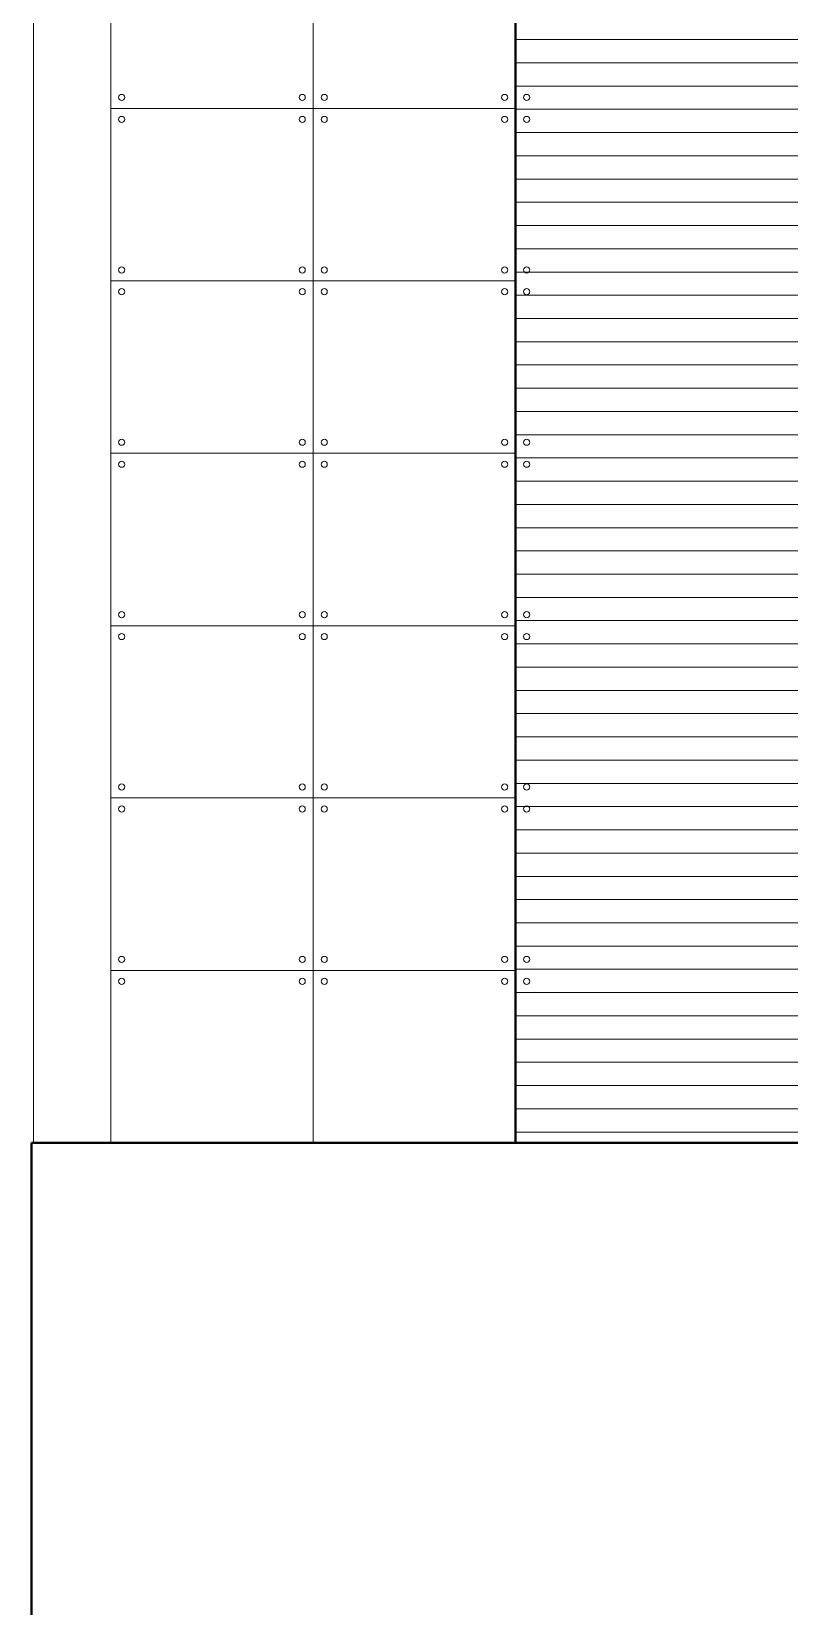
# Model space of a CAD drawing. Header units: millimetres. Extents: x 1564 to 2013, y 216 to 285.
# Drawn here: x 1585.03 to 1589.93, y 227.46 to 237.62 of the extents above; entities that cross this region are included whole.
import ezdxf

# ---------------------------------------------------------------- set-up
doc = ezdxf.new("R2010")
doc.units = ezdxf.units.MM
doc.header["$LTSCALE"] = 10
for name, color, linetype, lineweight in [('CINZA', 252, 'Continuous', 13), ('cinza 03', 252, 'Continuous', 13), ('pn 02', 16, 'Continuous', 20), ('pn 04', 130, 'Continuous', 40), ('PN 05', 50, 'Continuous', 40)]:
    doc.layers.add(name, color=color, linetype=linetype, lineweight=lineweight)

msp = doc.modelspace()

# ---------------------------------------------------------------- hatches: boundary and pattern name
at = {"layer": 'cinza 03'}
h = msp.add_hatch(dxfattribs=at)
h.set_pattern_fill('_USER', color=256, scale=0.15, style=0, pattern_type=0)
h.set_pattern_definition([(0, (963.22674, 189.11928), (0, 0.15), [])])
h.paths.add_polyline_path([(1607.171, 238.3), (1602.171, 238.3), (1602.171, 232), (1599.171, 232), (1599.171, 230.45), (1607.171, 230.45)])
h.paths.add_polyline_path([(1610.171, 272.95), (1607.171, 272.95), (1607.171, 257.2), (1608.171, 257.2), (1608.171, 250.9), (1607.171, 250.9), (1607.171, 244.6), (1608.171, 244.6), (1608.171, 238.3), (1607.171, 238.3), (1607.171, 230.45), (1610.171, 230.45)])
h.paths.add_polyline_path([(1596.171, 238.3), (1591.171, 238.3), (1591.171, 230.45), (1599.171, 230.45), (1599.171, 232), (1596.171, 232)])
h.paths.add_polyline_path([(1591.171, 238.3), (1590.171, 238.3), (1590.171, 244.6), (1591.171, 244.6), (1591.171, 250.9), (1590.171, 250.9), (1590.171, 257.2), (1591.171, 257.2), (1591.171, 263.5), (1590.171, 263.5), (1590.171, 269.8), (1591.171, 269.8), (1591.171, 272.95), (1588.16, 272.95), (1588.16, 230.45), (1591.171, 230.45)])
h.paths.add_polyline_path([(1595.996, 250.9), (1591.171, 250.9), (1591.171, 244.6), (1595.996, 244.6)])
h.paths.add_polyline_path([(1596.171, 263.5), (1591.171, 263.5), (1591.171, 257.2), (1596.171, 257.2)])
h.paths.add_polyline_path([(1599.171, 257.2), (1596.171, 257.2), (1596.171, 250.9), (1599.171, 250.9)])
h.paths.add_polyline_path([(1607.171, 250.9), (1602.171, 250.9), (1602.171, 244.6), (1607.171, 244.6)])
h.paths.add_polyline_path([(1607.171, 272.95), (1602.171, 272.95), (1602.171, 269.8), (1599.171, 269.8), (1599.171, 263.5), (1602.171, 263.5), (1602.171, 257.2), (1607.171, 257.2)])
h.paths.add_polyline_path([(1599.171, 269.8), (1596.171, 269.8), (1596.171, 263.5), (1599.171, 263.5)])
h.paths.add_polyline_path([(1596.171, 272.95), (1591.171, 272.95), (1591.171, 269.8), (1596.171, 269.8)])
h.paths.add_polyline_path([(1602.171, 257.2), (1599.171, 257.2), (1599.171, 250.9), (1602.171, 250.9)])

# ---------------------------------------------------------------- linework, layer by layer
at = {"layer": 'CINZA'}
for p, q in [((1586.853, 253.4), (1586.853, 230.45)), ((1585.546, 237.125), (1588.16, 237.125)), ((1585.546, 236.013), (1588.16, 236.013)), ((1585.546, 234.9), (1588.16, 234.9)), ((1585.546, 233.787), (1588.16, 233.787)), ((1585.546, 232.675), (1588.16, 232.675)), ((1585.546, 231.562), (1588.16, 231.562))]:
    msp.add_line(p, q, dxfattribs=at)
for centre in [(1585.616, 237.196), (1586.782, 237.196), (1586.924, 237.196), (1588.09, 237.196), (1588.231, 237.196), (1585.616, 237.054), (1586.782, 237.054), (1586.924, 237.054), (1588.09, 237.054), (1588.231, 237.054), (1585.616, 236.083), (1586.782, 236.083), (1586.924, 236.083), (1588.09, 236.083), (1588.231, 236.083), (1585.616, 235.942), (1586.782, 235.942), (1586.924, 235.942), (1588.09, 235.942), (1588.231, 235.942), (1585.616, 234.971), (1586.782, 234.971), (1586.924, 234.971), (1588.09, 234.971), (1588.231, 234.971), (1585.616, 234.829), (1586.782, 234.829), (1586.924, 234.829), (1588.09, 234.829), (1588.231, 234.829), (1585.616, 233.858), (1586.782, 233.858), (1586.924, 233.858), (1588.09, 233.858), (1588.231, 233.858), (1585.616, 233.717), (1586.782, 233.717), (1586.924, 233.717), (1588.09, 233.717), (1588.231, 233.717), (1585.616, 232.746), (1586.782, 232.746), (1586.924, 232.746), (1588.09, 232.746), (1588.231, 232.746), (1585.616, 232.604), (1586.782, 232.604), (1586.924, 232.604), (1588.09, 232.604), (1588.231, 232.604), (1585.616, 231.633), (1586.782, 231.633), (1586.924, 231.633), (1588.09, 231.633), (1588.231, 231.633), (1585.616, 231.492), (1586.782, 231.492), (1586.924, 231.492), (1588.09, 231.492), (1588.231, 231.492)]:
    msp.add_circle(centre, 0.02, dxfattribs=at)
at = {"layer": 'pn 02'}
for p, q in [((1585.046, 255.5), (1585.046, 230.45)), ((1585.546, 253.4), (1585.546, 230.45))]:
    msp.add_line(p, q, dxfattribs=at)
at = {"layer": 'pn 04'}
msp.add_line((1588.16, 275.9), (1588.16, 230.45), dxfattribs=at)
at = {"layer": 'PN 05'}
for q in [(1610.171, 230.45), (1585.033, 225.15)]:
    msp.add_line((1585.033, 230.45), q, dxfattribs=at)

doc.saveas('drawing.dxf')
